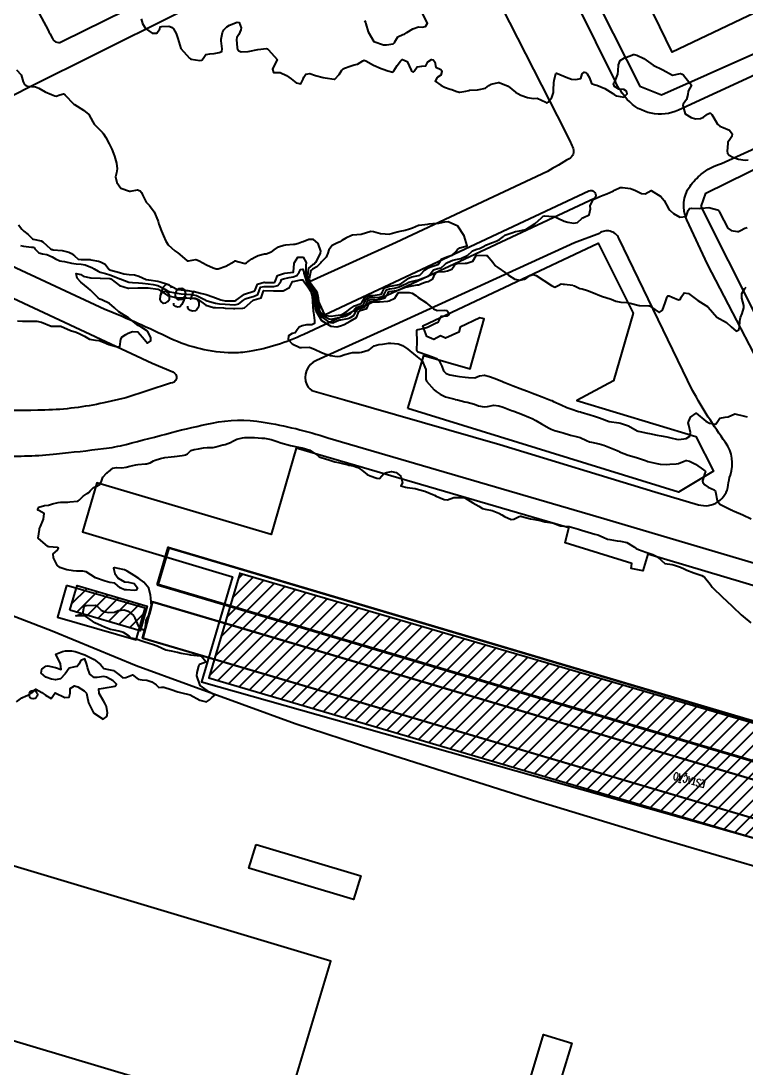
# Model space of a CAD drawing. Header units: metres. Extents: x 286371 to 293043, y 7462578 to 7466404.
# Drawn here: x 288118.4 to 288268.8, y 7465199.6 to 7465416.7 of the extents above; entities that cross this region are included whole.
import ezdxf
from ezdxf.enums import TextEntityAlignment as Align

# ---------------------------------------------------------------- set-up
doc = ezdxf.new("R2010")
doc.units = ezdxf.units.M
doc.header["$MEASUREMENT"] = 0
doc.linetypes.add('CONTINUO', pattern=[0])
doc.layers.get('0').update_dxf_attribs({"color": 255})
for name, color, linetype in [('Cotas', 45, 'Continuous'), ('Curvas de Nivel 1m', 11, 'Continuous'), ('Curvas de Nivel 5m', 15, 'Continuous'), ('EDIFICAÇÃO', 30, 'Continuous'), ('Edificações', 30, 'Continuous'), ('H_EDIFICAÇÃO', 30, 'Continuous'), ('Linha Férrea', 20, 'Continuous'), ('PLATAFORMA', 45, 'Continuous'), ('Postes', 20, 'Continuous'), ('TEXTO', 45, 'Continuous'), ('Vias primárias', 230, 'Continuous')]:
    doc.layers.add(name, color=color, linetype=linetype)
doc.styles.add('ROMANS', font='romans', dxfattribs={"height": 0.2})
doc.styles.add('Style-STANDARD', font='STANDARD.shx')

# ---------------------------------------------------------------- blocks, each defined once
blk = doc.blocks.new('447B1EE79B544EB518CF5C')
at = {"color": 132, "linetype": 'CONTINUO', "flags": 128}
for points in [[(-11.98, 4.99), (-8.81, 8.16)], [(-10.94, 3.2), (-6.63, 7.52)], [(-8.75, 2.56), (-4.44, 6.88)], [(-6.56, 1.92), (-2.25, 6.24)], [(-4.38, 1.28), (-0.06, 5.6)], [(-2.19, 0.64), (2.13, 4.96)], [(0, 0), (3.36, 3.36)]]:
    blk.add_lwpolyline(points, dxfattribs=at)
blk = doc.blocks.new('A765008FEC69405E18CF5C')
at = {"color": 132, "linetype": 'CONTINUO', "flags": 128}
for points in [[(-181.62, 75.77), (-180.8, 76.58)], [(-186.43, 59.65), (-172.04, 74.03)], [(-185.22, 63.68), (-174.23, 74.67)], [(-184.02, 67.71), (-176.42, 75.31)], [(-182.82, 71.74), (-178.61, 75.95)], [(-187.63, 55.62), (-169.85, 73.39)], [(-185.86, 54.56), (-167.66, 72.76)], [(-183.67, 53.92), (-165.47, 72.12)], [(-181.48, 53.27), (-163.28, 71.48)], [(-179.3, 52.63), (-161.09, 70.84)], [(-177.11, 51.99), (-158.9, 70.2)], [(-174.93, 51.35), (-156.71, 69.57)], [(-172.74, 50.71), (-154.52, 68.93)], [(-170.55, 50.07), (-152.33, 68.29)], [(-168.37, 49.42), (-150.14, 67.65)], [(-166.18, 48.78), (-147.95, 67.01)], [(-163.99, 48.14), (-145.76, 66.38)], [(-161.81, 47.5), (-143.57, 65.74)], [(-159.62, 46.86), (-141.37, 65.1)], [(-157.43, 46.21), (-139.18, 64.46)], [(-155.25, 45.57), (-136.99, 63.82)], [(-153.06, 44.93), (-134.8, 63.19)], [(-150.87, 44.29), (-132.61, 62.55)], [(-148.69, 43.65), (-130.42, 61.91)], [(-146.5, 43), (-128.23, 61.27)], [(-144.31, 42.36), (-126.04, 60.63)], [(-142.13, 41.72), (-123.85, 60)], [(-139.94, 41.08), (-121.66, 59.36)], [(-137.75, 40.44), (-119.47, 58.72)], [(-135.57, 39.8), (-117.28, 58.08)], [(-133.38, 39.15), (-115.09, 57.45)], [(-131.19, 38.51), (-112.9, 56.81)], [(-129.01, 37.87), (-110.71, 56.17)], [(-126.82, 37.23), (-108.52, 55.53)], [(-124.63, 36.59), (-106.33, 54.89)], [(-122.45, 35.94), (-104.14, 54.26)], [(-120.26, 35.3), (-101.95, 53.62)], [(-118.07, 34.66), (-99.76, 52.98)], [(-115.89, 34.02), (-97.56, 52.34)], [(-113.7, 33.38), (-95.37, 51.7)], [(-111.51, 32.73), (-93.18, 51.07)], [(-109.33, 32.09), (-90.99, 50.43)], [(-107.14, 31.45), (-88.8, 49.79)], [(-104.96, 30.81), (-86.61, 49.15)], [(-102.77, 30.17), (-84.42, 48.51)], [(-100.58, 29.53), (-82.23, 47.88)], [(-98.4, 28.88), (-80.04, 47.24)], [(-96.21, 28.24), (-77.85, 46.6)], [(-94.02, 27.6), (-75.66, 45.96)], [(-91.84, 26.96), (-73.47, 45.32)], [(-89.65, 26.32), (-71.28, 44.69)], [(-87.46, 25.67), (-69.09, 44.05)], [(-85.28, 25.03), (-66.9, 43.41)], [(-83.09, 24.39), (-64.71, 42.77)], [(-80.9, 23.75), (-62.52, 42.13)], [(-78.72, 23.11), (-60.33, 41.5)], [(-76.53, 22.47), (-58.14, 40.86)], [(-74.34, 21.82), (-55.95, 40.22)], [(-72.16, 21.18), (-53.75, 39.58)], [(-69.97, 20.54), (-51.56, 38.95)], [(-67.78, 19.9), (-49.37, 38.31)], [(-65.6, 19.26), (-47.18, 37.67)], [(-63.41, 18.61), (-44.99, 37.03)], [(-61.22, 17.97), (-42.8, 36.39)], [(-59.04, 17.33), (-40.61, 35.76)], [(-56.85, 16.69), (-38.42, 35.12)], [(-54.66, 16.05), (-36.23, 34.48)], [(-52.48, 15.4), (-34.04, 33.84)], [(-50.29, 14.76), (-31.85, 33.2)], [(-48.1, 14.12), (-29.66, 32.57)], [(-45.92, 13.48), (-27.47, 31.93)], [(-43.73, 12.84), (-25.28, 31.29)], [(-41.54, 12.2), (-23.09, 30.65)], [(-39.36, 11.55), (-20.9, 30.01)], [(-37.17, 10.91), (-18.71, 29.38)], [(-34.99, 10.27), (-16.52, 28.74)], [(-32.8, 9.63), (-14.33, 28.1)], [(-30.61, 8.99), (-12.14, 27.46)], [(-28.43, 8.34), (-9.94, 26.82)], [(-26.24, 7.7), (-7.75, 26.19)], [(-24.05, 7.06), (-5.56, 25.55)], [(-21.87, 6.42), (-3.37, 24.91)], [(-19.68, 5.78), (-1.18, 24.27)], [(-17.49, 5.13), (1.01, 23.63)], [(-15.31, 4.49), (3.2, 23)], [(-13.12, 3.85), (5.39, 22.36)], [(-10.93, 3.21), (7.58, 21.72)], [(-8.75, 2.57), (8.19, 19.5)], [(-6.56, 1.93), (6.99, 15.47)], [(-4.37, 1.28), (5.79, 11.44)], [(-2.19, 0.64), (4.59, 7.41)], [(0, 0), (3.39, 3.39)]]:
    blk.add_lwpolyline(points, dxfattribs=at)

msp = doc.modelspace()

# ---------------------------------------------------------------- linework, layer by layer
at = {"layer": 'Curvas de Nivel 1m', "flags": 128}
for points, elevation in [([(288143.35, 7465417.1), (288143.64, 7465416.11), (288144.23, 7465415.09), (288145.61, 7465414.11), (288146.55, 7465414.11), (288147.17, 7465415.04), (288147.25, 7465415.42), (288147.63, 7465415.49), (288149.05, 7465415.59), (288149.63, 7465415.35), (288150.02, 7465415), (288150.58, 7465414.02), (288150.91, 7465412.98), (288151.56, 7465410.97), (288153.33, 7465408.95), (288153.53, 7465408.78), (288153.73, 7465408.74), (288155.52, 7465408.44), (288155.93, 7465408.5), (288156.16, 7465408.9), (288156.76, 7465409.67), (288157.54, 7465409.84), (288158.5, 7465409.92), (288159.54, 7465410.11), (288160.04, 7465410.35), (288160.1, 7465410.85), (288159.91, 7465412.53), (288159.91, 7465412.85), (288160.17, 7465414.29), (288160.47, 7465414.84), (288161.07, 7465415.4), (288161.64, 7465415.77), (288163.27, 7465416.41), (288163.65, 7465416.3), (288164.09, 7465415.25), (288164.02, 7465414.79), (288163.61, 7465413.84), (288163.16, 7465413.23), (288163.13, 7465412.8), (288163.25, 7465411.11), (288163.31, 7465410.8), (288163.55, 7465410.46), (288164.07, 7465410.27), (288165.55, 7465410.3), (288167.55, 7465410.72), (288169.34, 7465410.92), (288169.56, 7465410.89), (288169.76, 7465410.69), (288171.52, 7465408.66), (288170.56, 7465406.68), (288170.75, 7465405.95), (288171.48, 7465405.99), (288172.18, 7465405.96), (288173.47, 7465405.36), (288174.45, 7465404.62), (288175.45, 7465403.84), (288176.44, 7465403.6), (288176.91, 7465404.58), (288177.06, 7465404.99), (288177.48, 7465405.6), (288178.28, 7465405.76), (288179.48, 7465405.37), (288181.04, 7465404.95), (288181.47, 7465404.87), (288183.38, 7465404.57), (288183.47, 7465404.58), (288184.4, 7465405.55), (288184.97, 7465406.46), (288185.24, 7465406.72), (288185.5, 7465406.84), (288186.66, 7465407.28), (288187.51, 7465407.55), (288188.22, 7465407.71), (288189.3, 7465408.4), (288189.44, 7465408.48), (288189.53, 7465408.49), (288189.91, 7465408.39), (288191.51, 7465407.45), (288193.07, 7465406.77), (288193.5, 7465406.63), (288194.48, 7465406.32), (288195.49, 7465406.03), (288195.63, 7465406.17), (288195.69, 7465406.3), (288196.41, 7465407.39), (288197.09, 7465408.28), (288197.29, 7465408.51), (288197.53, 7465408.65), (288198.52, 7465408.26), (288199.32, 7465406.42), (288199.42, 7465406.25), (288199.49, 7465406.16), (288199.7, 7465406.03), (288199.96, 7465406.24), (288200.58, 7465407.16), (288201.51, 7465407.29), (288202.36, 7465407.35), (288202.75, 7465408.2), (288203.53, 7465408.64), (288203.91, 7465408.56), (288204.22, 7465408.17), (288204.42, 7465407.08), (288205.5, 7465406.6), (288205.69, 7465406.34), (288205.7, 7465406.15), (288205.48, 7465405.4), (288204.72, 7465404.92), (288204.31, 7465404.17), (288205.44, 7465403.37), (288206.21, 7465402.91), (288207.43, 7465402.51), (288207.75, 7465402.44), (288208.61, 7465402.1), (288209.25, 7465401.91), (288209.42, 7465401.91), (288210.62, 7465402.07), (288211.26, 7465402.23), (288211.43, 7465402.29), (288213.07, 7465402.39), (288213.43, 7465402.43), (288214.72, 7465402.72), (288215.44, 7465403.29), (288215.88, 7465403.56), (288217.45, 7465403.88), (288217.54, 7465403.88), (288219.44, 7465403.16), (288220.98, 7465401.91), (288221.42, 7465401.58), (288222.04, 7465401.27), (288223.41, 7465400.75), (288224.67, 7465400.59), (288225.41, 7465400.62), (288227.21, 7465399.82), (288227.39, 7465399.71), (288227.53, 7465399.67), (288227.71, 7465399.81), (288228.45, 7465400.76), (288228.8, 7465401.79), (288228.86, 7465402.37), (288228.92, 7465403.79), (288228.96, 7465404.29), (288229.34, 7465405.79), (288229.43, 7465405.84), (288229.48, 7465405.84), (288229.68, 7465405.78), (288231.47, 7465405), (288232.59, 7465404.61), (288233.47, 7465404.51), (288234.47, 7465404.71), (288234.78, 7465405.7), (288235.17, 7465406.02), (288235.49, 7465405.96), (288235.79, 7465405.69), (288236.27, 7465404.88), (288236.69, 7465403.68), (288237.45, 7465403.41), (288237.78, 7465403.33), (288239.44, 7465402.68), (288241.13, 7465401.61), (288241.42, 7465401.41), (288241.89, 7465401.13), (288243.41, 7465400.88), (288244.08, 7465401.56), (288243.97, 7465402.1), (288243.44, 7465402.44), (288242.34, 7465402.49), (288241.45, 7465403.03), (288241.26, 7465403.61), (288241.33, 7465403.73), (288241.46, 7465403.89), (288242.18, 7465405.59), (288242.24, 7465406.33), (288242.32, 7465407.58), (288242.67, 7465408.43), (288243.54, 7465409.03), (288243.96, 7465409.14), (288245.06, 7465409.54), (288245.37, 7465409.71), (288245.55, 7465409.7), (288246.13, 7465409.53), (288247.53, 7465408.88), (288249.51, 7465407.47), (288251.5, 7465406.53), (288253.48, 7465405.41), (288255.13, 7465405.75), (288255.49, 7465405.64), (288255.77, 7465405.38), (288257.44, 7465403.35), (288256.74, 7465402.06), (288256.65, 7465401.37), (288256.38, 7465400.39), (288255.72, 7465399.38), (288255.61, 7465399.15), (288256.12, 7465397.37), (288257.34, 7465396.66), (288258.3, 7465396.38), (288259.34, 7465396.44), (288259.93, 7465396.73), (288260.73, 7465397.3), (288261.15, 7465397.51), (288261.36, 7465397.52), (288261.64, 7465397.29), (288262.07, 7465396.55), (288262.81, 7465395.27), (288263.32, 7465394.84), (288264, 7465394.57), (288265.31, 7465394.02), (288265.84, 7465393.23), (288265.82, 7465392.7), (288265.27, 7465391.9), (288265, 7465391.51), (288264.95, 7465391.24), (288264.83, 7465389.65), (288264.92, 7465389.24), (288265.23, 7465388.86), (288266.01, 7465388.43), (288267.22, 7465388.01), (288268.59, 7465387.81), (288269.21, 7465387.85)], 691), ([(288117.49, 7465406.5), (288118.46, 7465405.48), (288118.9, 7465404.03), (288119.14, 7465403.47), (288119.44, 7465403.24), (288119.74, 7465403.16), (288121.44, 7465403.02), (288122.15, 7465402.71), (288123.42, 7465401.97), (288124.76, 7465401.38), (288125.41, 7465401.11), (288125.73, 7465401.05), (288126.5, 7465401.36), (288127.2, 7465401.57), (288127.42, 7465401.47), (288127.54, 7465401.34), (288129.39, 7465399.42), (288129.51, 7465399.31), (288131.37, 7465398.15), (288132.49, 7465397.27), (288133.33, 7465395.74), (288133.62, 7465395.25), (288135.29, 7465393.53), (288135.54, 7465393.22), (288135.99, 7465392.49), (288136.71, 7465391.2), (288137.24, 7465390.04), (288137.58, 7465389.19), (288137.8, 7465388.6), (288138.19, 7465387.18), (288138.37, 7465385.98), (288138.22, 7465385.18), (288138.01, 7465384.32), (288138.27, 7465383.18), (288139.12, 7465382.01), (288140.89, 7465381.36), (288141.11, 7465381.38), (288142.56, 7465381.66), (288143.11, 7465381.41), (288143.37, 7465381.1), (288143.61, 7465380.58), (288144.36, 7465379.09), (288145.06, 7465378.37), (288146.06, 7465377.06), (288146.76, 7465375.3), (288146.83, 7465375.05), (288147.01, 7465374.51), (288147.52, 7465373.04), (288147.93, 7465372.07), (288148.43, 7465371.02), (288148.94, 7465370.24), (288150.34, 7465368.99), (288150.91, 7465368.56), (288152.82, 7465366.96), (288152.88, 7465366.92), (288152.92, 7465366.92), (288153.16, 7465366.95), (288154.65, 7465367.17), (288154.89, 7465367.13), (288155.34, 7465366.92), (288156.87, 7465366.12), (288158.27, 7465365.46), (288158.86, 7465365.27), (288159.28, 7465365.28), (288160.87, 7465365.79), (288162.62, 7465366.8), (288162.77, 7465366.92), (288162.89, 7465366.94), (288163.33, 7465366.79), (288164.88, 7465366.39), (288165.16, 7465366.48), (288165.53, 7465366.75), (288166.29, 7465367.35), (288166.9, 7465367.7), (288167.6, 7465368.03), (288168.91, 7465368.34), (288169.22, 7465368.38), (288170.12, 7465368.69), (288170.64, 7465368.96), (288170.92, 7465369.18), (288171.78, 7465369.81), (288172.94, 7465370.19), (288173.33, 7465370.24), (288174.94, 7465370.35), (288175.17, 7465370.38), (288175.95, 7465370.6), (288176.68, 7465370.85), (288176.95, 7465370.95), (288178.11, 7465371.41), (288178.96, 7465371.4), (288179.94, 7465370.54), (288180.53, 7465368.92), (288180.47, 7465368.53), (288179.96, 7465367.48), (288179.47, 7465366.55), (288179.2, 7465366.23), (288178.88, 7465366.06), (288178.06, 7465365.37), (288177.9, 7465364.57), (288177.84, 7465363.56), (288178.08, 7465362.57), (288178.81, 7465361.55), (288179.51, 7465360.54), (288179.74, 7465359.58), (288179.79, 7465358.54), (288179.87, 7465357.42), (288180.07, 7465356.53), (288180.72, 7465355.7), (288182.32, 7465354.88), (288182.7, 7465354.84), (288184.07, 7465355.11), (288184.71, 7465355.22), (288185.68, 7465355.48), (288186.72, 7465356), (288186.95, 7465356.2), (288187.12, 7465356.43), (288187.92, 7465357.24), (288188.74, 7465357.52), (288189.39, 7465357.75), (288189.71, 7465358.39), (288190.08, 7465359.07), (288190.77, 7465359.29), (288191.79, 7465359.34), (288192.77, 7465359.4), (288193.48, 7465359.63), (288193.91, 7465360.33), (288194.23, 7465360.89), (288194.8, 7465361.11), (288195.84, 7465361.25), (288196.8, 7465361.51), (288198.34, 7465362.25), (288198.82, 7465362.49), (288200.19, 7465362.86), (288200.83, 7465363), (288201.74, 7465363.3), (288202.84, 7465363.75), (288203.1, 7465363.92), (288203.26, 7465364.18), (288203.98, 7465365.05), (288204.86, 7465365.35), (288205.51, 7465365.5), (288206.32, 7465366.13), (288206.59, 7465366.42), (288206.88, 7465366.6), (288207.95, 7465367.05), (288208.89, 7465367.26), (288209.59, 7465367.39), (288210.9, 7465368), (288210.94, 7465368.03), (288210.98, 7465368.06), (288212, 7465368.96), (288212.92, 7465369.31), (288213.51, 7465369.45), (288214.58, 7465370.01), (288214.79, 7465370.15), (288214.94, 7465370.24), (288216.18, 7465370.75), (288216.95, 7465371.02), (288217.61, 7465371.31), (288218.43, 7465371.95), (288218.71, 7465372.21), (288218.97, 7465372.33), (288220.17, 7465372.73), (288220.98, 7465372.97), (288221.75, 7465373.14), (288222.99, 7465373.42), (288223.33, 7465373.54), (288223.86, 7465373.87), (288225.01, 7465374.67), (288226.32, 7465375.82), (288226.67, 7465376.17), (288227.03, 7465376.26), (288228.68, 7465376.14), (288229.03, 7465376.09), (288229.74, 7465375.77), (288231.02, 7465375.17), (288231.8, 7465374.95), (288233.01, 7465374.76), (288233.83, 7465374.9), (288234.73, 7465375.7), (288234.89, 7465375.84), (288235.03, 7465375.91), (288236.25, 7465376.46), (288236.51, 7465377.67), (288236.44, 7465378.29), (288237.08, 7465379.66), (288238.45, 7465380.29), (288239.1, 7465380.56), (288239.88, 7465380.84), (288241.11, 7465381.36), (288241.25, 7465381.46), (288241.46, 7465381.6), (288242.62, 7465382.09), (288243.12, 7465382.13), (288244.77, 7465381.9), (288245.12, 7465381.81), (288245.72, 7465381.54), (288247.1, 7465380.89), (288247.82, 7465380.78), (288249.11, 7465381.48), (288251.1, 7465380.23), (288251.76, 7465379.44), (288252.7, 7465377.79), (288252.96, 7465377.43), (288253.05, 7465377.33), (288253.71, 7465376.75), (288255.03, 7465375.95), (288256.31, 7465376.1), (288256.78, 7465377.37), (288256.86, 7465377.57), (288257.06, 7465377.74), (288257.52, 7465377.82), (288259.06, 7465377.78), (288259.59, 7465377.85), (288261.06, 7465377.95), (288262.85, 7465377.47), (288263.06, 7465377.37), (288263.15, 7465377.26), (288263.28, 7465377.03), (288264.15, 7465375.25), (288264.99, 7465373.72), (288265.67, 7465373.22), (288266.98, 7465372.97), (288267.19, 7465373), (288267.58, 7465373.2), (288268.51, 7465373.67), (288268.99, 7465373.82)], 692), ([(288117.9, 7465374.39), (288118.62, 7465373.48), (288118.98, 7465373.04), (288119.91, 7465372.4), (288120.78, 7465371.45), (288120.95, 7465371.43), (288122.58, 7465371.05), (288122.95, 7465370.83), (288124.52, 7465369.38), (288124.84, 7465369.29), (288124.92, 7465369.27), (288125.08, 7465369.22), (288126.92, 7465369.04), (288128.34, 7465368.74), (288128.91, 7465368.44), (288129.53, 7465367.93), (288130.28, 7465367.29), (288130.89, 7465367.22), (288132.8, 7465367.17), (288132.89, 7465367.16), (288134.48, 7465366.82), (288134.89, 7465366.71), (288135.87, 7465366.2), (288136.61, 7465365.2), (288136.77, 7465365.1), (288136.86, 7465365.07), (288137.04, 7465365.02), (288138.85, 7465364.48), (288139.77, 7465364.22), (288140.84, 7465364.08), (288141.95, 7465364.01), (288142.84, 7465363.77), (288144.39, 7465363.08), (288144.82, 7465362.97), (288144.94, 7465362.95), (288146.82, 7465362.7), (288147.25, 7465362.6), (288148.81, 7465362.05), (288150.72, 7465361.06), (288150.79, 7465361.02), (288151, 7465360.98), (288152.79, 7465360.76), (288153, 7465360.74), (288154.79, 7465360.45), (288155.39, 7465360.31), (288156.78, 7465359.96), (288158.16, 7465359.49), (288158.77, 7465359.26), (288159.83, 7465358.85), (288160.76, 7465358.65), (288160.95, 7465358.64), (288162.76, 7465358.66), (288162.88, 7465358.68), (288163.05, 7465358.8), (288164.78, 7465360.01), (288166.67, 7465360.62), (288166.79, 7465360.64), (288166.85, 7465360.67), (288166.88, 7465360.73), (288167.44, 7465362.1), (288168.82, 7465362.47), (288169.06, 7465362.46), (288170.82, 7465362.42), (288171.03, 7465362.47), (288171.13, 7465362.67), (288171.61, 7465363.89), (288172.85, 7465364.3), (288173.15, 7465364.34), (288174.85, 7465364.57), (288174.89, 7465364.58), (288174.91, 7465364.61), (288175.09, 7465366.4), (288175.13, 7465366.61), (288175.8, 7465367.7), (288176.9, 7465367.7), (288177.57, 7465366.57), (288177.49, 7465365.96), (288177.45, 7465364.58), (288177.47, 7465363.95), (288177.84, 7465362.57), (288178.8, 7465361.21), (288179.27, 7465360.55), (288179.42, 7465359.91), (288179.49, 7465358.54), (288179.53, 7465357.77), (288179.8, 7465356.54), (288180.72, 7465355.29), (288181.87, 7465354.51), (288182.69, 7465354.13), (288183.08, 7465354.1), (288183.94, 7465354.48), (288184.51, 7465354.66), (288184.7, 7465354.69), (288186.15, 7465354.99), (288186.71, 7465355.17), (288187.47, 7465355.67), (288187.85, 7465356.42), (288188.24, 7465356.9), (288188.73, 7465357.05), (288189.74, 7465357.38), (288190.21, 7465358.38), (288190.4, 7465358.74), (288190.76, 7465358.85), (288192.22, 7465358.9), (288192.76, 7465358.92), (288193.86, 7465359.23), (288194.55, 7465360.32), (288194.64, 7465360.47), (288194.79, 7465360.53), (288196.3, 7465360.78), (288196.79, 7465360.93), (288197.9, 7465361.36), (288198.8, 7465361.61), (288200.54, 7465361.95), (288200.81, 7465361.98), (288201.01, 7465362.01), (288201.44, 7465362.21), (288202.44, 7465362.57), (288202.82, 7465362.67), (288203.82, 7465363.18), (288204.24, 7465364.16), (288204.48, 7465364.53), (288204.85, 7465364.63), (288206.26, 7465364.72), (288206.85, 7465364.83), (288207.76, 7465365.21), (288208.37, 7465366.1), (288208.65, 7465366.33), (288208.88, 7465366.37), (288210.53, 7465366.42), (288210.88, 7465366.44), (288212.1, 7465366.84), (288212.78, 7465368.04), (288212.84, 7465368.1), (288212.91, 7465368.12), (288214.87, 7465368.04), (288214.9, 7465368.04), (288215.08, 7465368), (288216.24, 7465366.63), (288216.73, 7465365.98), (288216.87, 7465365.82), (288217.31, 7465365.53), (288218.85, 7465364.45), (288219.53, 7465363.93), (288220.83, 7465363.15), (288221.84, 7465362.89), (288222.83, 7465363.15), (288223.32, 7465363.39), (288223.98, 7465363.87), (288224.64, 7465364.06), (288224.85, 7465364.02), (288225.23, 7465363.85), (288226.83, 7465362.81), (288228.43, 7465361.8), (288228.81, 7465361.58), (288229.13, 7465361.47), (288229.78, 7465361.78), (288230.44, 7465362.15), (288230.82, 7465362.11), (288231.11, 7465362.05), (288232.82, 7465361.85), (288232.91, 7465361.83), (288233.16, 7465361.73), (288234.32, 7465361.22), (288234.8, 7465361.09), (288235.9, 7465360.78), (288236.8, 7465360.45), (288238.78, 7465359.63), (288240.77, 7465358.94), (288241.76, 7465358.59), (288242.76, 7465358.37), (288244.05, 7465358.26), (288244.75, 7465358.13), (288246.6, 7465357.66), (288246.75, 7465357.65), (288248.61, 7465357.62), (288248.75, 7465357.59), (288248.96, 7465357.48), (288250.72, 7465356.18), (288251.46, 7465356.71), (288251.71, 7465357.44), (288251.96, 7465358.24), (288252.4, 7465359.43), (288252.55, 7465359.65), (288252.78, 7465359.67), (288253.45, 7465359.41), (288254.77, 7465358.84), (288255.16, 7465359), (288255.3, 7465359.39), (288255.91, 7465360.26), (288256.79, 7465360.14), (288257.94, 7465359.35), (288258.76, 7465358.67), (288260.42, 7465357.63), (288260.75, 7465357.45), (288260.9, 7465357.3), (288262.71, 7465355.27), (288264.7, 7465354.11), (288265.66, 7465353.23), (288266.67, 7465352.37), (288267.25, 7465352.63), (288267.4, 7465353.2), (288267.43, 7465354.47), (288267.61, 7465355.2), (288267.93, 7465355.99), (288268.28, 7465357.19), (288268.26, 7465357.68), (288267.89, 7465359.2), (288267.87, 7465360.12), (288268.47, 7465361.19), (288268.81, 7465361.43)], 693), ([(288118.31, 7465370.11), (288118.93, 7465369.98), (288120.6, 7465369.78), (288120.93, 7465369.75), (288121.15, 7465369.66), (288121.32, 7465369.44), (288122.11, 7465368.61), (288122.91, 7465368.4), (288123.75, 7465368.24), (288124.9, 7465367.73), (288125.57, 7465367.36), (288126.45, 7465366.91), (288126.89, 7465366.84), (288127.47, 7465366.75), (288128.88, 7465366.44), (288129.87, 7465366.31), (288130.88, 7465366.25), (288131.72, 7465366.11), (288132.87, 7465365.64), (288133.13, 7465365.52), (288133.56, 7465365.24), (288134.39, 7465364.76), (288134.85, 7465364.58), (288135.93, 7465364.29), (288136.85, 7465364.03), (288138.75, 7465363.25), (288138.83, 7465363.21), (288138.96, 7465363.16), (288140.81, 7465362.51), (288141.54, 7465362.4), (288142.81, 7465362.37), (288143.59, 7465362.31), (288144.81, 7465362.15), (288145.84, 7465362.02), (288146.81, 7465361.79), (288148.21, 7465361.02), (288148.79, 7465360.68), (288149.27, 7465360.52), (288150.78, 7465360.21), (288151.66, 7465360.09), (288152.78, 7465360.01), (288153.77, 7465359.95), (288154.78, 7465359.72), (288156.44, 7465358.9), (288156.76, 7465358.71), (288157.05, 7465358.6), (288158.75, 7465358.16), (288159.57, 7465358.03), (288160.75, 7465357.91), (288161.72, 7465357.85), (288162.75, 7465357.83), (288163.55, 7465358), (288164.54, 7465358.78), (288164.77, 7465358.95), (288165.1, 7465359.1), (288166.78, 7465359.61), (288167.54, 7465359.97), (288167.82, 7465360.72), (288168.09, 7465361.43), (288168.81, 7465361.62), (288169.91, 7465361.59), (288170.81, 7465361.57), (288171.69, 7465361.79), (288172.27, 7465362.65), (288172.46, 7465363.02), (288172.83, 7465363.19), (288174, 7465363.47), (288174.84, 7465363.62), (288175.58, 7465363.87), (288176.12, 7465364.6), (288176.35, 7465365.1), (288176.86, 7465365.17), (288177.05, 7465364.58), (288177.07, 7465364.36), (288177.59, 7465362.57), (288178.8, 7465360.88), (288179.02, 7465360.55), (288179.1, 7465360.24), (288179.18, 7465358.55), (288179.2, 7465358.11), (288179.53, 7465356.54), (288180.7, 7465354.56), (288180.73, 7465354.52), (288182.68, 7465353.4), (288183.91, 7465353.25), (288184.68, 7465353.44), (288185.43, 7465353.7), (288186.69, 7465354.43), (288187.98, 7465355.14), (288188.46, 7465356.41), (288188.57, 7465356.56), (288188.73, 7465356.6), (288190.1, 7465357.02), (288190.7, 7465358.38), (288190.72, 7465358.41), (288190.75, 7465358.42), (288192.65, 7465358.45), (288192.76, 7465358.45), (288194.51, 7465358.57), (288194.76, 7465358.62), (288195.91, 7465359.15), (288196.65, 7465360.29), (288196.75, 7465360.32), (288196.78, 7465360.33), (288196.85, 7465360.35), (288198.79, 7465360.37), (288198.9, 7465360.36), (288199.49, 7465360.24), (288200.25, 7465359.7), (288200.77, 7465359.35), (288202.5, 7465358.19), (288202.63, 7465358.06), (288202.75, 7465357.91), (288203.93, 7465356.98), (288204.73, 7465356.65), (288206.14, 7465356.72), (288206.73, 7465356.61), (288207.16, 7465356.12), (288207.1, 7465355.73), (288206.71, 7465355.48), (288205.49, 7465355.37), (288204.84, 7465354.15), (288204.76, 7465354.09), (288204.69, 7465354.07), (288204.52, 7465353.99), (288202.68, 7465353.12), (288201.98, 7465352.9), (288200.67, 7465352.6), (288200.44, 7465352.46), (288200.39, 7465352.23), (288200.49, 7465350.37), (288200.49, 7465350.23), (288200.42, 7465348.41), (288200.49, 7465348.23), (288200.6, 7465348.13), (288200.78, 7465348.04), (288202.59, 7465347.43), (288203.74, 7465347.03), (288204.58, 7465346.67), (288205.12, 7465346.16), (288205.65, 7465345.06), (288205.99, 7465344.14), (288206.54, 7465343.59), (288207.34, 7465343.31), (288208.53, 7465343.09), (288209.35, 7465342.91), (288210.52, 7465342.78), (288211.2, 7465342.73), (288212.52, 7465342.69), (288213.48, 7465343.07), (288214.53, 7465343.21), (288215.56, 7465342.95), (288216.52, 7465342.58), (288218.11, 7465341.95), (288218.5, 7465341.79), (288218.74, 7465341.7), (288220.49, 7465341.02), (288221.9, 7465340.48), (288222.48, 7465340.25), (288223.47, 7465339.87), (288224.47, 7465339.49), (288225.05, 7465339.26), (288226.46, 7465338.72), (288228.2, 7465338.04), (288228.45, 7465337.95), (288228.82, 7465337.79), (288230.43, 7465337.08), (288231.62, 7465336.55), (288232.42, 7465336.24), (288234.03, 7465335.71), (288234.41, 7465335.6), (288234.57, 7465335.55), (288236.4, 7465334.97), (288237.35, 7465334.71), (288238.4, 7465334.39), (288240.38, 7465333.61), (288242.38, 7465333.33), (288242.69, 7465333.27), (288244.37, 7465332.7), (288246.17, 7465331.71), (288246.36, 7465331.62), (288246.72, 7465331.52), (288248.35, 7465331.2), (288248.71, 7465331.12), (288250.34, 7465330.75), (288251.18, 7465330.61), (288252.33, 7465330.41), (288253.14, 7465330.23), (288254.32, 7465329.93), (288254.83, 7465329.9), (288256.33, 7465330.12), (288257.12, 7465330.56), (288257.26, 7465331.35), (288256.86, 7465332.86), (288256.78, 7465333.36), (288257.22, 7465334.53), (288258.41, 7465335.33), (288260.38, 7465333.7), (288261.18, 7465333.29), (288262.37, 7465333.06), (288262.53, 7465333.12), (288262.64, 7465333.27), (288263.32, 7465334.33), (288264.39, 7465334.53), (288265.04, 7465334.59), (288266.4, 7465335.21), (288268.4, 7465334.71), (288268.97, 7465334.6)], 694), ([(288117.48, 7465275.48), (288118.61, 7465276.35), (288119.5, 7465276.75), (288120.01, 7465276.95), (288120.76, 7465277.44), (288121.1, 7465277.85), (288121.52, 7465278.09), (288122.73, 7465277.41), (288123.51, 7465276.86), (288124.66, 7465276.21), (288125.51, 7465277.36), (288127.5, 7465276.43), (288128.38, 7465276.45), (288128.62, 7465277.32), (288128.61, 7465278.24), (288129.54, 7465278.83), (288130.19, 7465278.64), (288131.52, 7465277.81), (288132, 7465277.27), (288132.15, 7465276.62), (288132.44, 7465275.26), (288133.45, 7465273.24), (288135.43, 7465271.91), (288136.2, 7465272.44), (288136.37, 7465273.2), (288136.14, 7465274.54), (288135.81, 7465275.21), (288135.49, 7465275.69), (288134.61, 7465277.23), (288134.57, 7465278.19), (288135.53, 7465278.36), (288136.29, 7465278.44), (288137.54, 7465278.71), (288137.94, 7465278.77), (288138.21, 7465279.17), (288137.55, 7465279.87), (288136.14, 7465280.64), (288135.57, 7465280.77), (288134.23, 7465280.57), (288133.56, 7465280.54), (288132.7, 7465281.26), (288132.21, 7465282.65), (288132.06, 7465283.27), (288131.62, 7465284.39), (288130.82, 7465284.09), (288130.39, 7465283.29), (288130.07, 7465282.82), (288129.6, 7465282.75), (288128.41, 7465282.5), (288127.57, 7465281.33), (288126.62, 7465280.28), (288125.55, 7465280.03), (288124.77, 7465280.17), (288123.56, 7465280.63), (288122.57, 7465281.41), (288122.75, 7465282.25), (288123.6, 7465282.88), (288124.01, 7465282.99), (288125.59, 7465282.61), (288126.73, 7465282.21), (288126.61, 7465283.35), (288125.64, 7465285.36), (288127.05, 7465285.94), (288127.66, 7465286.09), (288128.91, 7465286.06), (288129.65, 7465285.96), (288131.63, 7465285.27), (288133.62, 7465284.26), (288134.89, 7465283.23), (288135.59, 7465282.43), (288136.56, 7465282.23), (288137.59, 7465281.98), (288138.68, 7465281.17), (288139.56, 7465280.49), (288140.18, 7465280.53), (288141.57, 7465281.12), (288142.68, 7465280.23), (288143.56, 7465280.07), (288144.49, 7465280.01), (288145.55, 7465279.66), (288146.42, 7465279.04), (288146.98, 7465278.48), (288147.54, 7465278.51), (288148.04, 7465278.51), (288149.53, 7465278.08), (288150.91, 7465277.59), (288151.52, 7465277.42), (288153.51, 7465276.93), (288155.5, 7465275.83), (288156.88, 7465275.49), (288157.5, 7465275.92), (288157.98, 7465276.39), (288158.58, 7465276.86), (288157.52, 7465277.5), (288155.54, 7465278.9), (288154.85, 7465280.92), (288154.92, 7465281.58), (288155.29, 7465282.91), (288155.37, 7465283.14), (288155.61, 7465283.35), (288156.74, 7465283.76), (288155.82, 7465284.9), (288155.63, 7465284.96), (288155.57, 7465284.97), (288153.64, 7465285.18), (288153.36, 7465285.21), (288151.64, 7465285.53), (288150.89, 7465285.73), (288149.65, 7465286), (288148.42, 7465286.24), (288147.66, 7465286.53), (288146.65, 7465287.04), (288145.67, 7465287.38), (288145.23, 7465287.5), (288143.68, 7465287.98), (288142.27, 7465288.52), (288141.69, 7465288.64), (288141.26, 7465288.7), (288140.82, 7465289.13), (288139.7, 7465289.84), (288138.72, 7465290.18), (288137.71, 7465290.34), (288136.99, 7465290.46), (288135.73, 7465290.95), (288135.12, 7465291.22), (288133.74, 7465291.89), (288131.76, 7465293.27), (288129.76, 7465293.3), (288131.22, 7465293.84), (288131.52, 7465295.28), (288131.65, 7465295.42), (288131.8, 7465295.47), (288132.02, 7465295.49), (288133.8, 7465295.56), (288134.03, 7465295.47), (288134.28, 7465295.23), (288135.04, 7465294.47), (288135.78, 7465294.19), (288136.61, 7465294.03), (288137.78, 7465294.06), (288138.54, 7465294.4), (288139.79, 7465294.6), (288140.65, 7465294.26), (288141.76, 7465293.42), (288141.96, 7465293.11), (288142.03, 7465292.83), (288142.76, 7465291.1), (288143.71, 7465290.45), (288144.15, 7465290.65), (288144.23, 7465291.08), (288144.4, 7465292.42), (288144.74, 7465293.07), (288145.11, 7465293.72), (288145.46, 7465295.06), (288145.5, 7465295.35), (288145.36, 7465297.06), (288145.3, 7465297.59), (288144.9, 7465299.07), (288143.87, 7465300.29), (288142.82, 7465301.1), (288141.89, 7465301.72), (288140.43, 7465302.61), (288139.91, 7465302.85), (288138.59, 7465303.16), (288137.92, 7465303.27), (288137.82, 7465303.27), (288137.61, 7465303.18), (288137.9, 7465302.07), (288138.55, 7465301.16), (288139.87, 7465300.38), (288140.7, 7465300.3), (288141.87, 7465300.01), (288142.56, 7465299.1), (288142.33, 7465298.63), (288141.85, 7465298.57), (288140.3, 7465298.69), (288139.85, 7465298.74), (288138.97, 7465299.16), (288137.87, 7465300.09), (288136.83, 7465300.23), (288135.87, 7465300.53), (288133.88, 7465301.23), (288131.9, 7465302.43), (288131.23, 7465302.61), (288129.9, 7465302.6), (288129.22, 7465302.63), (288127.91, 7465302.85), (288126.47, 7465303.36), (288125.92, 7465303.81), (288125.17, 7465305.38), (288125.12, 7465306.21), (288125.97, 7465306.92), (288126.21, 7465307.36), (288126.06, 7465307.45), (288125.98, 7465307.47), (288124.2, 7465307.61), (288123.98, 7465307.7), (288122, 7465309.42), (288122.23, 7465311.23), (288122.28, 7465311.42), (288122.47, 7465311.84), (288123.11, 7465313.4), (288123.19, 7465314.51), (288122.09, 7465315.19), (288121.94, 7465315.26), (288121.88, 7465315.42), (288122.1, 7465315.86), (288123.31, 7465316.2), (288124.11, 7465316.27), (288124.96, 7465316.52), (288126.12, 7465316.81), (288126.61, 7465316.86), (288128.12, 7465316.89), (288128.51, 7465316.93), (288130.12, 7465317.12), (288130.26, 7465317.15), (288130.46, 7465317.29), (288131.3, 7465318.11), (288132.15, 7465318.67), (288132.49, 7465318.92), (288132.79, 7465319.25), (288133.47, 7465319.93), (288134.17, 7465320.19), (288134.81, 7465320.59), (288135.1, 7465321.22), (288135.37, 7465322.05), (288136.21, 7465322.94), (288136.37, 7465323.05), (288136.53, 7465323.2), (288137.48, 7465323.93), (288138.23, 7465324.07), (288139.35, 7465324.03), (288140.23, 7465324.14), (288141, 7465324.37), (288142.24, 7465324.66), (288142.65, 7465324.7), (288144.24, 7465324.81), (288144.47, 7465324.85), (288145.17, 7465325.07), (288145.88, 7465325.43), (288146.25, 7465325.58), (288147.35, 7465325.95), (288148.26, 7465326.15), (288149.54, 7465326.27), (288150.26, 7465326.36), (288151.85, 7465326.54), (288152.27, 7465326.62), (288152.53, 7465326.69), (288152.97, 7465326.94), (288153.65, 7465327.57), (288154.29, 7465327.81), (288155.22, 7465327.98), (288156.29, 7465328.13), (288156.99, 7465328.19), (288158.29, 7465328.25), (288158.81, 7465328.34), (288160.3, 7465328.75), (288160.38, 7465328.76), (288160.75, 7465328.83), (288161.87, 7465329.25), (288162.31, 7465329.51), (288163.17, 7465329.94), (288164.33, 7465330.21), (288164.82, 7465330.28), (288166.33, 7465330.31), (288166.8, 7465330.27), (288168.33, 7465330.17), (288168.9, 7465330.13), (288170.32, 7465329.85), (288171.54, 7465329.44), (288172.31, 7465329.2), (288174.3, 7465328.62), (288176.3, 7465328.23), (288176.74, 7465328.15), (288178.29, 7465327.64), (288179.95, 7465326.54), (288180.27, 7465326.29), (288180.67, 7465326.13), (288182.26, 7465325.65), (288183.5, 7465325.24), (288184.25, 7465325.08), (288184.79, 7465325), (288186.25, 7465324.63), (288186.4, 7465324.59), (288187.26, 7465324.42), (288188.24, 7465324.07), (288189.1, 7465323.52), (288190.21, 7465322.64), (288190.84, 7465322.36), (288192.2, 7465321.9), (288192.74, 7465321.8), (288193.24, 7465322.33), (288193.68, 7465322.86), (288194.22, 7465323.05), (288195.24, 7465323.28), (288196.22, 7465323.06), (288197.14, 7465322.27), (288197.51, 7465320.93), (288197.14, 7465320.27), (288198.17, 7465320), (288198.46, 7465319.96), (288200.17, 7465319.69), (288200.83, 7465319.55), (288202.16, 7465319.15), (288203.82, 7465318.5), (288204.15, 7465318.34), (288204.5, 7465318.16), (288206.13, 7465317.47), (288206.85, 7465317.4), (288208.14, 7465317.83), (288208.37, 7465317.87), (288210.14, 7465317.87), (288210.45, 7465317.76), (288212.12, 7465316.77), (288213.35, 7465316.03), (288214.11, 7465315.6), (288214.66, 7465315.45), (288216.1, 7465315.13), (288217.48, 7465314.58), (288218.09, 7465314.29), (288218.7, 7465313.95), (288220.07, 7465313.32), (288220.62, 7465313.38), (288221.7, 7465313.9), (288221.99, 7465313.99), (288222.09, 7465313.96), (288222.27, 7465313.89), (288224.08, 7465313.45), (288224.57, 7465313.36), (288226.07, 7465313.09), (288227.04, 7465312.84), (288228.06, 7465312.68), (288228.8, 7465312.53), (288230.05, 7465312.06), (288230.29, 7465312.01), (288232.05, 7465311.87), (288232.56, 7465311.73), (288234.04, 7465311.28), (288234.63, 7465311.1), (288236.03, 7465310.64), (288237.43, 7465310.25), (288238.02, 7465310.1), (288239.1, 7465309.63), (288240.01, 7465309.25), (288240.49, 7465309.12), (288242, 7465308.88), (288242.75, 7465308.82), (288244, 7465308.52), (288245.62, 7465307.53), (288245.98, 7465307.27), (288246.44, 7465307.06), (288247.97, 7465306.55), (288249.42, 7465306.01), (288249.96, 7465305.79), (288250.44, 7465305.46), (288251.94, 7465304.21), (288253.4, 7465303.94), (288253.93, 7465303.86), (288255.16, 7465303.39), (288255.92, 7465303.05), (288256.47, 7465302.81), (288257.91, 7465302.25), (288259.56, 7465301.66), (288259.9, 7465301.51), (288260.17, 7465301.31), (288261.28, 7465299.87), (288261.7, 7465299.29), (288261.85, 7465299.12), (288263.82, 7465297.25), (288265.8, 7465295.39), (288265.98, 7465295.22), (288267.77, 7465293.54), (288268.15, 7465293.19), (288269.74, 7465291.86)], 696)]:
    msp.add_lwpolyline(points, dxfattribs=dict(at, elevation=elevation))
at = {"layer": 'Curvas de Nivel 1m', "elevation": 691, "flags": 128}
msp.add_lwpolyline([(288209, 7465374.09), (288207.02, 7465375.02), (288206.22, 7465374.93), (288205.01, 7465374.69), (288204.54, 7465374.63), (288203.01, 7465374.49), (288202.73, 7465374.47), (288201, 7465374.28), (288200.95, 7465374.27), (288200.82, 7465374.22), (288199.56, 7465373.67), (288198.99, 7465373.49), (288198.05, 7465373.2), (288196.98, 7465372.98), (288196.41, 7465372.86), (288194.98, 7465372.42), (288194.88, 7465372.4), (288192.98, 7465372.54), (288191.54, 7465372.92), (288190.98, 7465373.02), (288188.97, 7465372.4), (288187.17, 7465372.24), (288186.97, 7465372.18), (288185.8, 7465371.61), (288184.95, 7465371.13), (288184.55, 7465370.88), (288183.76, 7465370.48), (288183.18, 7465370.25), (288182.94, 7465370.11), (288182.23, 7465369.2), (288182.04, 7465368.51), (288181.7, 7465367.71), (288180.89, 7465366.87), (288180.73, 7465366.68), (288180.62, 7465366.53), (288179.74, 7465365.68), (288178.86, 7465365.2), (288178.51, 7465364.91), (288178.41, 7465364.56), (288178.19, 7465363.21), (288178.33, 7465362.56), (288178.81, 7465361.88), (288179.76, 7465360.54), (288180.05, 7465359.26), (288180.09, 7465358.53), (288180.22, 7465357.06), (288180.34, 7465356.53), (288180.73, 7465356.04), (288181.63, 7465355.6), (288182.71, 7465355.46), (288183.63, 7465355.57), (288184.71, 7465355.76), (288185.25, 7465355.92), (288186.01, 7465356.45), (288186.38, 7465356.79), (288186.74, 7465357.07), (288187.56, 7465357.61), (288188.75, 7465358), (288189.03, 7465358.12), (288189.18, 7465358.4), (288189.76, 7465359.4), (288190.77, 7465359.72), (288191.38, 7465359.76), (288192.78, 7465359.91), (288193.1, 7465360.02), (288193.29, 7465360.34), (288193.82, 7465361.31), (288194.8, 7465361.66), (288195.39, 7465361.72), (288196.81, 7465362.01), (288197.37, 7465362.27), (288198.83, 7465363.31), (288199.48, 7465363.59), (288200.84, 7465363.89), (288201.08, 7465363.97), (288201.41, 7465364.21), (288202.09, 7465364.96), (288202.86, 7465365.45), (288203.36, 7465365.68), (288204.87, 7465366.14), (288204.9, 7465366.15), (288205.68, 7465367.35), (288206.9, 7465367.83), (288207.14, 7465367.88), (288207.84, 7465368.11), (288208.4, 7465368.61), (288208.92, 7465369.25), (288209.42, 7465369.6), (288210.93, 7465370.06), (288210.32, 7465372.07), (288209, 7465374.09)], close=True, dxfattribs=at)
at = {"layer": 'Curvas de Nivel 5m', "flags": 128}
for points, elevation in [([(288189.65, 7465416.73), (288189.84, 7465416.39), (288189.95, 7465416.07), (288190.43, 7465414.38), (288191.58, 7465412.36), (288193.57, 7465411.73), (288194.18, 7465411.72), (288195.58, 7465411.9), (288195.8, 7465412.08), (288195.9, 7465412.3), (288196.55, 7465413.34), (288197.61, 7465413.81), (288197.95, 7465413.93), (288198.4, 7465414.26), (288199.63, 7465415.05), (288200.81, 7465415.4), (288201.63, 7465415.39), (288202.3, 7465415.53), (288202.7, 7465416.19), (288201.67, 7465418.2)], 690), ([(288117.68, 7465354.51), (288118.7, 7465354.42), (288119.76, 7465354.4), (288120.7, 7465354.43), (288121.72, 7465354.41), (288122.7, 7465354.21), (288124.68, 7465353.38), (288126.67, 7465353.35), (288128.66, 7465352.47), (288129.84, 7465352.12), (288130.65, 7465351.81), (288131.55, 7465351.28), (288132.63, 7465350.65), (288133.86, 7465350.46), (288134.63, 7465350.4), (288135.49, 7465350.08), (288136.62, 7465349.61), (288138.12, 7465349.17), (288138.53, 7465349.08), (288138.61, 7465349.06), (288138.73, 7465349.05), (288138.9, 7465349.16), (288139.13, 7465350.66), (288139.42, 7465351.15), (288140.15, 7465351.64), (288140.66, 7465351.9), (288141.52, 7465352.26), (288142.66, 7465352.17), (288143.59, 7465351.09), (288144.63, 7465349.84), (288145.36, 7465350.33), (288145.33, 7465351.06), (288144.66, 7465352.32), (288143.48, 7465353.09), (288142.68, 7465353.53), (288140.7, 7465355.13), (288138.72, 7465356.36), (288137.82, 7465357.18), (288136.75, 7465358.06), (288135.16, 7465358.82), (288134.76, 7465358.99), (288134.4, 7465359.23), (288132.8, 7465360.83), (288132.34, 7465361.26), (288130.82, 7465362.52), (288130.08, 7465363.3), (288129.84, 7465364.31), (288130.85, 7465364.11), (288131.34, 7465363.77), (288132.84, 7465363.38), (288132.96, 7465363.38), (288134.84, 7465363.3), (288134.91, 7465363.3), (288136.83, 7465363.26), (288137.02, 7465363.19), (288138.81, 7465361.84), (288140.67, 7465361.26), (288140.8, 7465361.26), (288142.62, 7465361.29), (288142.8, 7465361.29), (288144.55, 7465361.33), (288144.8, 7465361.31), (288146.76, 7465361.08), (288146.79, 7465361.07), (288146.83, 7465361.04), (288148.78, 7465359.76), (288150.42, 7465359.34), (288150.77, 7465359.32), (288152.5, 7465359.23), (288152.77, 7465359.22), (288154.51, 7465359.19), (288154.77, 7465359.14), (288155.14, 7465358.92), (288156.75, 7465357.75), (288158.35, 7465357.26), (288158.74, 7465357.23), (288160.43, 7465357.15), (288160.74, 7465357.13), (288162.51, 7465357.04), (288162.74, 7465357.03), (288164.43, 7465357.09), (288164.74, 7465357.21), (288166.53, 7465358.74), (288166.77, 7465358.81), (288168.22, 7465359.26), (288168.73, 7465360.71), (288168.75, 7465360.75), (288168.79, 7465360.76), (288170.75, 7465360.72), (288170.79, 7465360.72), (288172.73, 7465360.71), (288172.8, 7465360.71), (288174.06, 7465361.37), (288174.7, 7465362.62), (288174.78, 7465362.66), (288174.82, 7465362.67), (288176.41, 7465363.01), (288176.83, 7465363), (288177.13, 7465362.58), (288177.86, 7465361.52), (288178.54, 7465360.56), (288178.78, 7465359.62), (288178.87, 7465358.55), (288178.87, 7465358.44), (288179, 7465356.55), (288179.04, 7465356.24), (288179.27, 7465354.55), (288179.27, 7465353.96), (288178.69, 7465353.64), (288177.63, 7465353.63), (288176.69, 7465353.42), (288176.09, 7465353.19), (288175.71, 7465352.6), (288175.26, 7465352.01), (288174.66, 7465351.83), (288173.88, 7465351.4), (288173.78, 7465350.63), (288174.63, 7465349.73), (288176.22, 7465348.98), (288176.61, 7465348.92), (288178.16, 7465349.01), (288178.61, 7465348.91), (288179.41, 7465348.54), (288180.6, 7465347.98), (288181.44, 7465347.67), (288182.59, 7465347.29), (288183.99, 7465347.06), (288184.58, 7465347.18), (288185.53, 7465347.51), (288186.59, 7465347.81), (288187.13, 7465347.9), (288188.6, 7465347.94), (288189.01, 7465347.98), (288190.4, 7465348.38), (288190.55, 7465348.43), (288190.61, 7465348.48), (288191.65, 7465349.33), (288192.62, 7465349.55), (288193.34, 7465349.62), (288194.63, 7465349.82), (288195.07, 7465349.87), (288196.63, 7465349.72), (288197.49, 7465349.4), (288198.61, 7465348.63), (288199.01, 7465348.25), (288200.59, 7465347.02), (288201.57, 7465346.21), (288202.33, 7465344.42), (288202.35, 7465344.2), (288202.37, 7465342.34), (288202.4, 7465342.2), (288202.51, 7465342), (288204.11, 7465340.17), (288204.48, 7465339.84), (288205.34, 7465339.28), (288206.46, 7465338.76), (288208.34, 7465338.23), (288208.46, 7465338.2), (288208.9, 7465338.1), (288210.44, 7465337.72), (288210.9, 7465337.6), (288212.43, 7465337.18), (288213.29, 7465336.89), (288214.42, 7465336.64), (288215.16, 7465336.73), (288216.43, 7465337), (288217.5, 7465336.88), (288218.42, 7465336.58), (288220.12, 7465335.92), (288220.41, 7465335.81), (288220.58, 7465335.74), (288222.4, 7465335.04), (288223.73, 7465334.53), (288224.39, 7465334.25), (288225.14, 7465333.84), (288226.37, 7465333.1), (288227.96, 7465332.2), (288228.36, 7465332.02), (288229.03, 7465331.78), (288230.35, 7465331.41), (288230.84, 7465331.27), (288232.34, 7465330.8), (288233.55, 7465330.5), (288234.33, 7465330.27), (288235.67, 7465329.68), (288236.32, 7465329.4), (288236.68, 7465329.31), (288238.31, 7465328.99), (288239.24, 7465328.7), (288240.3, 7465328.28), (288242.01, 7465327.59), (288242.29, 7465327.46), (288242.53, 7465327.34), (288244.28, 7465326.6), (288245.53, 7465326.28), (288246.27, 7465326.09), (288247.93, 7465325.5), (288248.25, 7465325.38), (288248.4, 7465325.35), (288250.25, 7465324.91), (288250.92, 7465324.78), (288252.24, 7465324.69), (288252.92, 7465324.74), (288254.25, 7465324.83), (288254.76, 7465324.88), (288255.89, 7465325.38), (288256.26, 7465325.53), (288256.43, 7465325.55), (288257, 7465325.36), (288257.88, 7465324.97), (288258.25, 7465324.77), (288259.93, 7465323.61), (288260.23, 7465323.38), (288260.29, 7465323.3), (288260.31, 7465323.21), (288260.22, 7465322.92), (288259.74, 7465321.31), (288259.82, 7465320.94), (288260.18, 7465320.5), (288260.87, 7465320), (288262.17, 7465319.42), (288262.32, 7465319.27), (288262.43, 7465319), (288262.73, 7465317.27), (288263.35, 7465316.49), (288264.12, 7465316.07), (288265.82, 7465315.22), (288266, 7465315.12), (288266.1, 7465315.08), (288266.28, 7465315.03), (288268.09, 7465314.28), (288269.8, 7465313.44)], 695)]:
    msp.add_lwpolyline(points, dxfattribs=dict(at, elevation=elevation))
at = {"layer": 'EDIFICAÇÃO', "linetype": 'CONTINUO'}
for points in [[(288163.84, 7465302.3, 696.54), (288163.79, 7465302.07, 701.82), (288157.34, 7465280.45, 701.86), (288157.39, 7465280.39, 695.87)], [(288353.86, 7465246.71, 702.52), (288163.79, 7465302.07, 701.82)], [(288157.34, 7465280.45, 701.86), (288347.3, 7465224.69, 702.54)]]:
    msp.add_polyline3d(points, dxfattribs=at)
msp.add_polyline3d([(288128.54, 7465294.48, 695.85), (288130.05, 7465299.62, 695.63), (288144.61, 7465295.36, 695.63), (288143.11, 7465290.22, 695.86)], close=True, dxfattribs=at)
at = {"layer": 'Edificações'}
for points in [[(288238.42, 7465419.5), (288246.71, 7465403.11), (288251.23, 7465401.31), (288279.63, 7465414), (288276.23, 7465421.1), (288253.4, 7465410.16), (288249.57, 7465418.13)], [(288275.98, 7465297.92), (288248.41, 7465306.09), (288247.32, 7465302.68), (288244.9, 7465303.12), (288245.1, 7465304.15), (288231.24, 7465308.45), (288231.98, 7465311.6), (288175.48, 7465328.07), (288170.3, 7465310.18), (288134.16, 7465320.87), (288131.16, 7465310.73), (288162.26, 7465301.39), (288155.84, 7465279.66), (288347.88, 7465225.34)], [(288230.38, 7465197.27), (288230.38, 7465197.27), (288241.27, 7465193.98), (288239.43, 7465187.86), (288228.53, 7465191.16), (288222.65, 7465192.93), (288226.75, 7465206.52), (288232.64, 7465204.74), (288230.38, 7465197.27)]]:
    msp.add_lwpolyline(points, dxfattribs=at)
for points in [[(288259.44, 7465378.16), (288260.41, 7465380.93), (288286.52, 7465393.83), (288286.9, 7465392.95), (288326.36, 7465411.89), (288331.59, 7465402.63), (288312.71, 7465348.55), (288306.35, 7465328.85), (288304.52, 7465327.28), (288285.32, 7465332.18), (288282.18, 7465333)], [(288198.63, 7465336.28), (288201.96, 7465347.27), (288211.54, 7465344.56), (288214.44, 7465354.87), (288213.54, 7465355.09), (288209.47, 7465353.19), (288209.18, 7465352.1), (288206.46, 7465350.9), (288205.38, 7465351.38), (288204, 7465350.63), (288202.53, 7465351.26), (288201.71, 7465353.45), (288238.1, 7465370.55), (288245.34, 7465356.08), (288241.25, 7465342.03), (288233.7, 7465337.95), (288258.34, 7465330.51), (288262, 7465323.32), (288254.76, 7465318.93)], [(288127.87, 7465299.63), (288125.96, 7465293.03), (288142.27, 7465288.33), (288144.17, 7465294.93)], [(288167.15, 7465245.92), (288188.85, 7465239.43), (288187.38, 7465234.52), (288165.68, 7465241)], [(288107.93, 7465244.12), (288097.99, 7465210.9), (288172.68, 7465188.54), (288182.63, 7465221.76)]]:
    msp.add_lwpolyline(points, close=True, dxfattribs=at)
at = {"layer": 'Linha Férrea'}
msp.add_lwpolyline([(288437.91, 7465199.81), (288426.8, 7465202.51), (288415.82, 7465204.89), (288398.6, 7465208.23), (288381.04, 7465212), (288364.83, 7465215.27), (288347.57, 7465219.09), (288326.41, 7465224.65), (288296.87, 7465233.51), (288271.77, 7465241.02), (288250.99, 7465247.07), (288224.71, 7465255.13), (288191.36, 7465265.72), (288175.24, 7465270.92), (288142.31, 7465282.99), (288124.9, 7465290.14), (288110.63, 7465295.63)], dxfattribs=at)
at = {"layer": 'PLATAFORMA', "linetype": 'CONTINUO'}
for points in [[(288146.62, 7465299.78, 695.86), (288148.92, 7465307.54, 695.86), (288390.58, 7465235.91, 695.95)], [(288149.07, 7465307.36, 696.5), (288146.86, 7465299.87, 695.98), (288146.62, 7465299.78, 695.86)], [(288390.58, 7465235.91, 695.95), (288381.83, 7465238.32, 696.47), (288149.07, 7465307.36, 696.5), (288148.92, 7465307.54, 695.86)], [(288146.62, 7465299.78, 695.86), (288388.28, 7465228.15, 695.92)], [(288146.86, 7465299.87, 695.98), (288379.61, 7465230.91, 696.41), (288388.28, 7465228.15, 695.92)], [(288145.69, 7465296.22, 695.95), (288143.67, 7465288.73, 696.49), (288143.62, 7465288.7, 695.79)], [(288387.3, 7465224.8, 696.07), (288378.54, 7465227.32, 696.54), (288145.69, 7465296.22, 695.95), (288145.67, 7465296.25, 695.79)], [(288143.67, 7465288.73, 696.49), (288376.36, 7465220.07, 696.61), (288385.07, 7465217.43, 696.02)]]:
    msp.add_polyline3d(points, dxfattribs=at)
msp.add_polyline3d([(288387.3, 7465224.8, 696.07), (288385.07, 7465217.43, 696.02), (288143.62, 7465288.7, 695.79), (288145.67, 7465296.25, 695.79)], close=True, dxfattribs=at)
at = {"layer": 'Postes'}
msp.add_circle((288120.96, 7465276.99), 0.866, dxfattribs=at)
at = {"layer": 'Vias primárias'}
for points in [[(288116.74, 7465468.29), (288103.83, 7465462.01, 0.265928), (288101.39, 7465458.05, 0.137343), (288102.18, 7465454.87), (288103.33, 7465452.84), (288123.96, 7465414.9, -0.011413), (288124.94, 7465412.99, 0.461892), (288127.04, 7465412.44), (288148.78, 7465423.25), (288180.43, 7465439.56), (288199.21, 7465448.9, 0.168921), (288200.06, 7465449.78, 0.311575), (288200.77, 7465454.36), (288195.94, 7465464.36), (288180.29, 7465495.37, 0.326642), (288175.6, 7465497.53, 0.064901), (288173.21, 7465496.72), (288146.49, 7465483.56)], [(288263.63, 7465387.08), (288295.82, 7465401.76), (288323.88, 7465414.54, -0.354385), (288333.97, 7465411.92, -0.247569), (288335.11, 7465404.43), (288328.91, 7465384.51), (288311.71, 7465335), (288309.73, 7465329.71, -0.2418), (288304.41, 7465324.87, -0.164624), (288296.29, 7465325.38), (288284.74, 7465328.85, -0.217652), (288276.44, 7465336.13), (288260.79, 7465366.2), (288256.47, 7465375.43, -0.272751), (288257.13, 7465382.4, -0.064147), (288259.47, 7465384.88, -0.100868)], [(288185.48, 7465338.12), (288217.68, 7465328.85), (288249.87, 7465319.06), (288258.89, 7465316.36, 0.46824), (288265.05, 7465320.44, -0.054486), (288265.51, 7465322.52, 0.243165), (288264.5, 7465329.25, -0.031018), (288257.68, 7465340.03), (288242.38, 7465371.6, 0.466525), (288238.34, 7465372.62), (288233.16, 7465370.62), (288195.99, 7465353.67), (288179.66, 7465346.29, 0.406805), (288177.67, 7465341.21, 0.240962), (288179.23, 7465339.89)]]:
    msp.add_lwpolyline(points, format="xyb", close=True, dxfattribs=at)
for points in [[(288351.62, 7465452.84), (288358.12, 7465444.27), (288359.98, 7465441.53, -0.173632), (288361.36, 7465436.17, -0.170628), (288359.86, 7465432.87, -0.184072), (288356.55, 7465431.32, 0.031824), (288353.99, 7465430.96), (288340.2, 7465429.08), (288321.05, 7465428.8), (288254.78, 7465398.17, -0.330774), (288244.12, 7465400.39, -0.069181), (288241.67, 7465404.07), (288221.25, 7465445.45), (288220.42, 7465447.2, -0.323345), (288221.29, 7465451.96, -0.064697), (288222.49, 7465452.84), (288283.94, 7465479.24)], [(288094.03, 7465389.62), (288119.77, 7465402.79), (288149.75, 7465417.71), (288168.93, 7465427.53), (288199.67, 7465443.2, -0.049955), (288202.22, 7465444.19, -0.326184), (288207.05, 7465442.38), (288214.81, 7465425.99), (288231.22, 7465393.74), (288232.37, 7465391.46, -0.032187), (288232.9, 7465390.24, -0.36063), (288232.11, 7465388.09, -0.001206), (288227.57, 7465385.45), (288196.18, 7465370.69), (288178.24, 7465362.55), (288181.32, 7465355.76), (288236.15, 7465381.43, -0.812051), (288237.33, 7465379.85), (288177.05, 7465351.66, -0.066853), (288165.73, 7465348.11, -0.047817), (288162.18, 7465347.84, -0.105612), (288149.37, 7465350.85, 0.011963), (288135.83, 7465356.86), (288115.34, 7465366.36)], [(288107.15, 7465363.66), (288145.64, 7465345.7), (288149.92, 7465343.89, -0.837094), (288149.39, 7465341.55), (288140.13, 7465338.52), (288135.56, 7465337.49, -0.049391), (288123.39, 7465335.98, -0.01223), (288111.59, 7465335.98, -0.061056)], [(288113.99, 7465326.54, 0.039306), (288125.81, 7465326.89, 0.002354), (288135.53, 7465327.99, 0.033737), (288140.21, 7465328.87, 0.001451), (288149.6, 7465331.32, -0.014909), (288158.04, 7465333.29, -0.089816), (288168.6, 7465333.5, -0.03994), (288182.02, 7465330.22), (288239.29, 7465313.52), (288271.71, 7465303.88, -0.088494), (288279.63, 7465299.9, 0.064318), (288282.11, 7465298.51), (288296.44, 7465291.39), (288301.84, 7465289.72), (288330.4, 7465280.31, -0.029618), (288341.21, 7465276.02), (288342.39, 7465275.46, 0.062823), (288353.37, 7465271.85)]]:
    msp.add_lwpolyline(points, format="xyb", dxfattribs=at)

# ---------------------------------------------------------------- block references
at = {"layer": 'EDIFICAÇÃO'}
msp.add_blockref('A765008FEC69405E18CF5C', (288345.12, 7465225.33), dxfattribs=at)
at = {"layer": 'H_EDIFICAÇÃO'}
msp.add_blockref('447B1EE79B544EB518CF5C', (288140.92, 7465290.86), dxfattribs=at)

# ---------------------------------------------------------------- texts
at = {"layer": 'Cotas', "style": 'Style-STANDARD'}
msp.add_text('695', height=4, rotation=344.7579, dxfattribs=at).set_placement((288151.36, 7465359.27, 695), align=Align.MIDDLE_CENTER)
at = {"layer": 'TEXTO', "style": 'ROMANS', "width": 0.8}
msp.add_text('ESTAÇÃO', height=1.5, rotation=164.5299, dxfattribs=at).set_placement((288260.5, 7465259.09))

doc.saveas('drawing.dxf')
